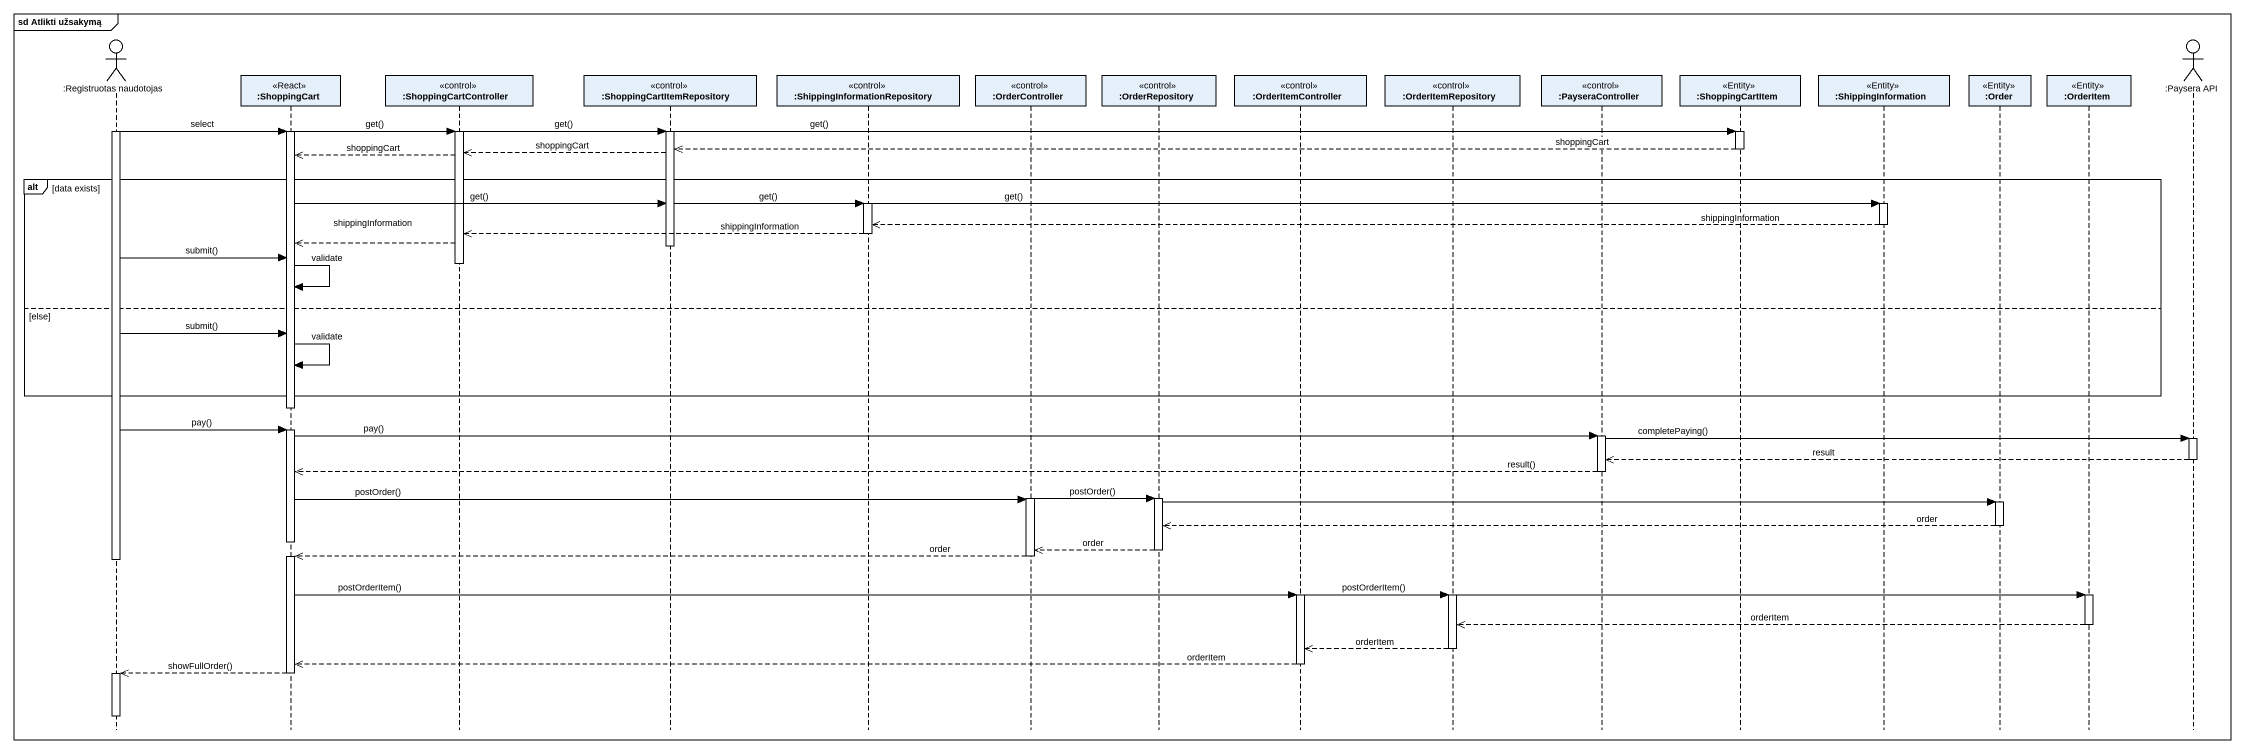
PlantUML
@startuml
mainframe sd Atlikti užsakymą
hide footbox
actor ":Registruotas naudotojas" as Registruotas_naudotojas
participant ":ShoppingCart" as ShoppingCart <<React>>
participant ":ShoppingCartController" as ShoppingCartController <<control>>
participant ":ShoppingCartItemRepository" as ShoppingCartItemRepository <<control>>
participant ":ShippingInformationRepository" as ShippingInformationRepositor <<control>>
participant ":OrderController" as OrderController <<control>>
participant ":OrderRepository" as OrderRepository <<control>>
participant ":OrderItemController" as OrderItemController <<control>>
participant ":OrderItemRepository" as OrderItemRepository <<control>>
participant ":PayseraController" as PayseraController <<control>>
participant ":ShoppingCartItem" as ShoppingCartItem <<Entity>>
participant ":ShippingInformation" as ShippingInformation <<Entity>>
participant ":Order" as Order <<Entity>>
participant ":OrderItem" as OrderItem <<Entity>>
actor ":Paysera API" as Paysera_API

activate Registruotas_naudotojas
Registruotas_naudotojas -> ShoppingCart : select
ShoppingCart -> ShoppingCartController : get()
ShoppingCartController -> ShoppingCartItemRepository : get()
ShoppingCartItemRepository -> ShoppingCartItem : get()
activate ShoppingCart
activate ShoppingCartController
activate ShoppingCartItemRepository
activate ShoppingCartItem
ShoppingCartItem -->> ShoppingCartItemRepository : shoppingCart
deactivate ShoppingCartItem
ShoppingCartItemRepository -->> ShoppingCartController : shoppingCart
ShoppingCartController -->> ShoppingCart : shoppingCart
alt data exists
  ShoppingCart -> ShoppingCartItemRepository : get()
  ShippingInformationRepositor -> ShippingInformation : get()
  ShoppingCartItemRepository -> ShippingInformationRepositor : get()
  activate ShippingInformationRepositor
  activate ShippingInformation
  ShippingInformation -->> ShippingInformationRepositor : shippingInformation
  deactivate ShippingInformation
  ShippingInformationRepositor -->> ShoppingCartController : shippingInformation
  deactivate ShippingInformationRepositor
  ShoppingCartController -->> ShoppingCart : shippingInformation
  deactivate ShoppingCartItemRepository
  Registruotas_naudotojas -> ShoppingCart : submit()
  deactivate ShoppingCartController
  ShoppingCart -> ShoppingCart : validate
else else
  Registruotas_naudotojas -> ShoppingCart : submit()
  ShoppingCart -> ShoppingCart : validate
end
deactivate ShoppingCart
Registruotas_naudotojas -> ShoppingCart : pay()
activate ShoppingCart
ShoppingCart -> PayseraController : pay()
activate PayseraController
PayseraController -> Paysera_API : completePaying()
activate Paysera_API
Paysera_API -->> PayseraController : result
deactivate Paysera_API
PayseraController -->> ShoppingCart : result()
deactivate PayseraController
OrderController -> OrderRepository : postOrder()
activate OrderRepository
activate OrderController
ShoppingCart -> OrderController : postOrder()
OrderRepository -> Order
activate Order
Order -->> OrderRepository : order
deactivate Order
deactivate ShoppingCart
OrderRepository -->> OrderController : order
deactivate OrderRepository
OrderController -->> ShoppingCart : order
deactivate OrderController
activate ShoppingCart
deactivate Registruotas_naudotojas
ShoppingCart -> OrderItemController : postOrderItem()
OrderItemRepository -> OrderItem
OrderItemController -> OrderItemRepository : postOrderItem()
activate OrderItemRepository
activate OrderItemController
activate OrderItem
OrderItem -->> OrderItemRepository : orderItem
deactivate OrderItem
OrderItemRepository -->> OrderItemController : orderItem
deactivate OrderItemRepository
OrderItemController -->> ShoppingCart : orderItem
deactivate OrderItemController
ShoppingCart -->> Registruotas_naudotojas : showFullOrder()
deactivate ShoppingCart
activate Registruotas_naudotojas
deactivate Registruotas_naudotojas
@enduml
